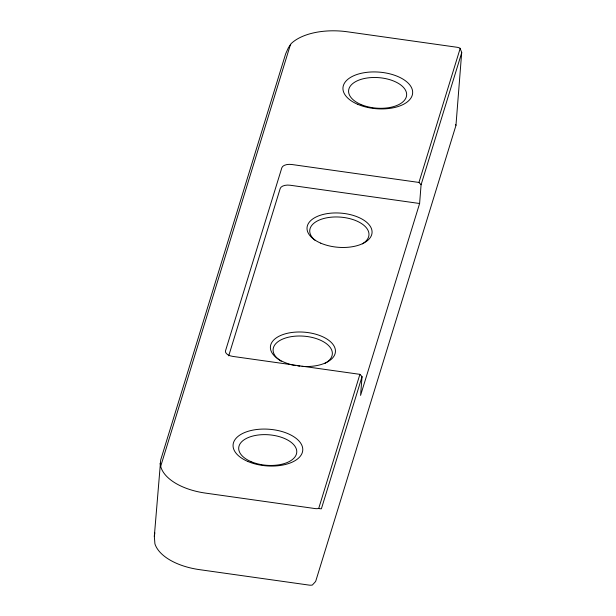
<?xml version="1.0" encoding="UTF-8"?>
<svg xmlns="http://www.w3.org/2000/svg" width="616" height="616" viewBox="0 0 616 616"><rect width="100%" height="100%" fill="white"/><g stroke="black" fill="none" stroke-linecap="round" stroke-linejoin="round"><path stroke-width="0.92" d="M421.09 184.738L418.949 182.444L291.815 164.503A8.732 4.589 4.5 0 0 281.843 167.752L225.541 350.727A8.732 4.589 4.5 0 0 232.771 356.402L359.906 374.343L362.046 376.645L360.568 395.403L419.612 203.503L421.09 184.738L461.615 53.014A4.189 1.848 56 0 0 461.692 52.322L459.983 48.202A5.821 3.057 4.5 0 0 456.957 47.255L347.463 31.801A53.962 28.359 4.5 0 0 291.36 43.42L288.396 47.748L285.647 53.862L160.691 459.99L154.323 536.274L154.916 543.812A53.962 28.359 4.5 0 0 199.507 569.646L309.001 585.092A5.821 3.057 4.5 0 0 312.343 585.038L315.507 581.612A4.189 1.263 -42.9 0 0 315.808 580.95L455.909 125.595A4.189 1.263 -42.9 0 0 455.963 125.094L455.54 124.655M455.971 125.241L461.692 52.576M154.323 536.274L154.862 532.855M362.046 376.645L321.514 508.369A4.189 1.848 56 0 1 321.236 508.839L318.364 508.508A5.821 3.057 4.5 0 1 315.022 508.562L205.528 493.108A53.962 28.359 4.5 0 1 160.945 467.282L160.691 466.312L290.552 44.244M228.721 355.832L280.211 188.488A8.732 4.589 4.5 0 1 290.182 185.239L419.612 203.503M318.695 508.485L359.906 374.343M418.949 182.444L460.214 48.333M160.691 466.312L160.075 463.27M281.212 361.261A29.691 15.6 4.5 0 1 281.889 339.424A29.691 15.6 4.5 0 1 323.331 341.664A29.691 15.6 4.5 0 1 324.455 363.594M315.361 240.494A29.691 15.6 4.5 0 1 319.943 219.766A29.691 15.6 4.5 0 1 359.96 222.615A29.691 15.6 4.5 0 1 362.347 243.844M292.962 365.042A32.602 17.133 4.5 0 1 278.894 336.313A32.602 17.133 4.5 0 1 332.863 344.252A32.602 17.133 4.5 0 1 302.025 366.374M299.9 366.189A32.602 17.133 4.5 0 1 297.79 365.927M295.703 365.596A32.602 17.133 4.5 0 1 293.639 365.188M250.935 461.592A29.114 15.3 4.5 0 0 296.65 453.107A29.114 15.3 4.5 0 0 255.601 435.42A29.114 15.3 4.5 0 0 250.935 461.592M320.736 243.151A32.602 17.133 4.5 0 0 371.933 233.649A32.602 17.133 4.5 0 0 325.956 213.837A32.602 17.133 4.5 0 0 320.736 243.151M360.822 104.451A29.114 15.3 4.5 0 0 406.529 95.965A29.114 15.3 4.5 0 0 365.481 78.278A29.114 15.3 4.5 0 0 360.822 104.451M247.771 461.438A34.935 18.357 4.5 0 0 302.625 451.251A34.935 18.357 4.5 0 0 253.369 430.022A34.935 18.357 4.5 0 0 247.771 461.438M357.65 104.296A34.935 18.357 4.5 0 0 412.512 94.109A34.935 18.357 4.5 0 0 363.248 72.881A34.935 18.357 4.5 0 0 357.65 104.296"/></g></svg>
